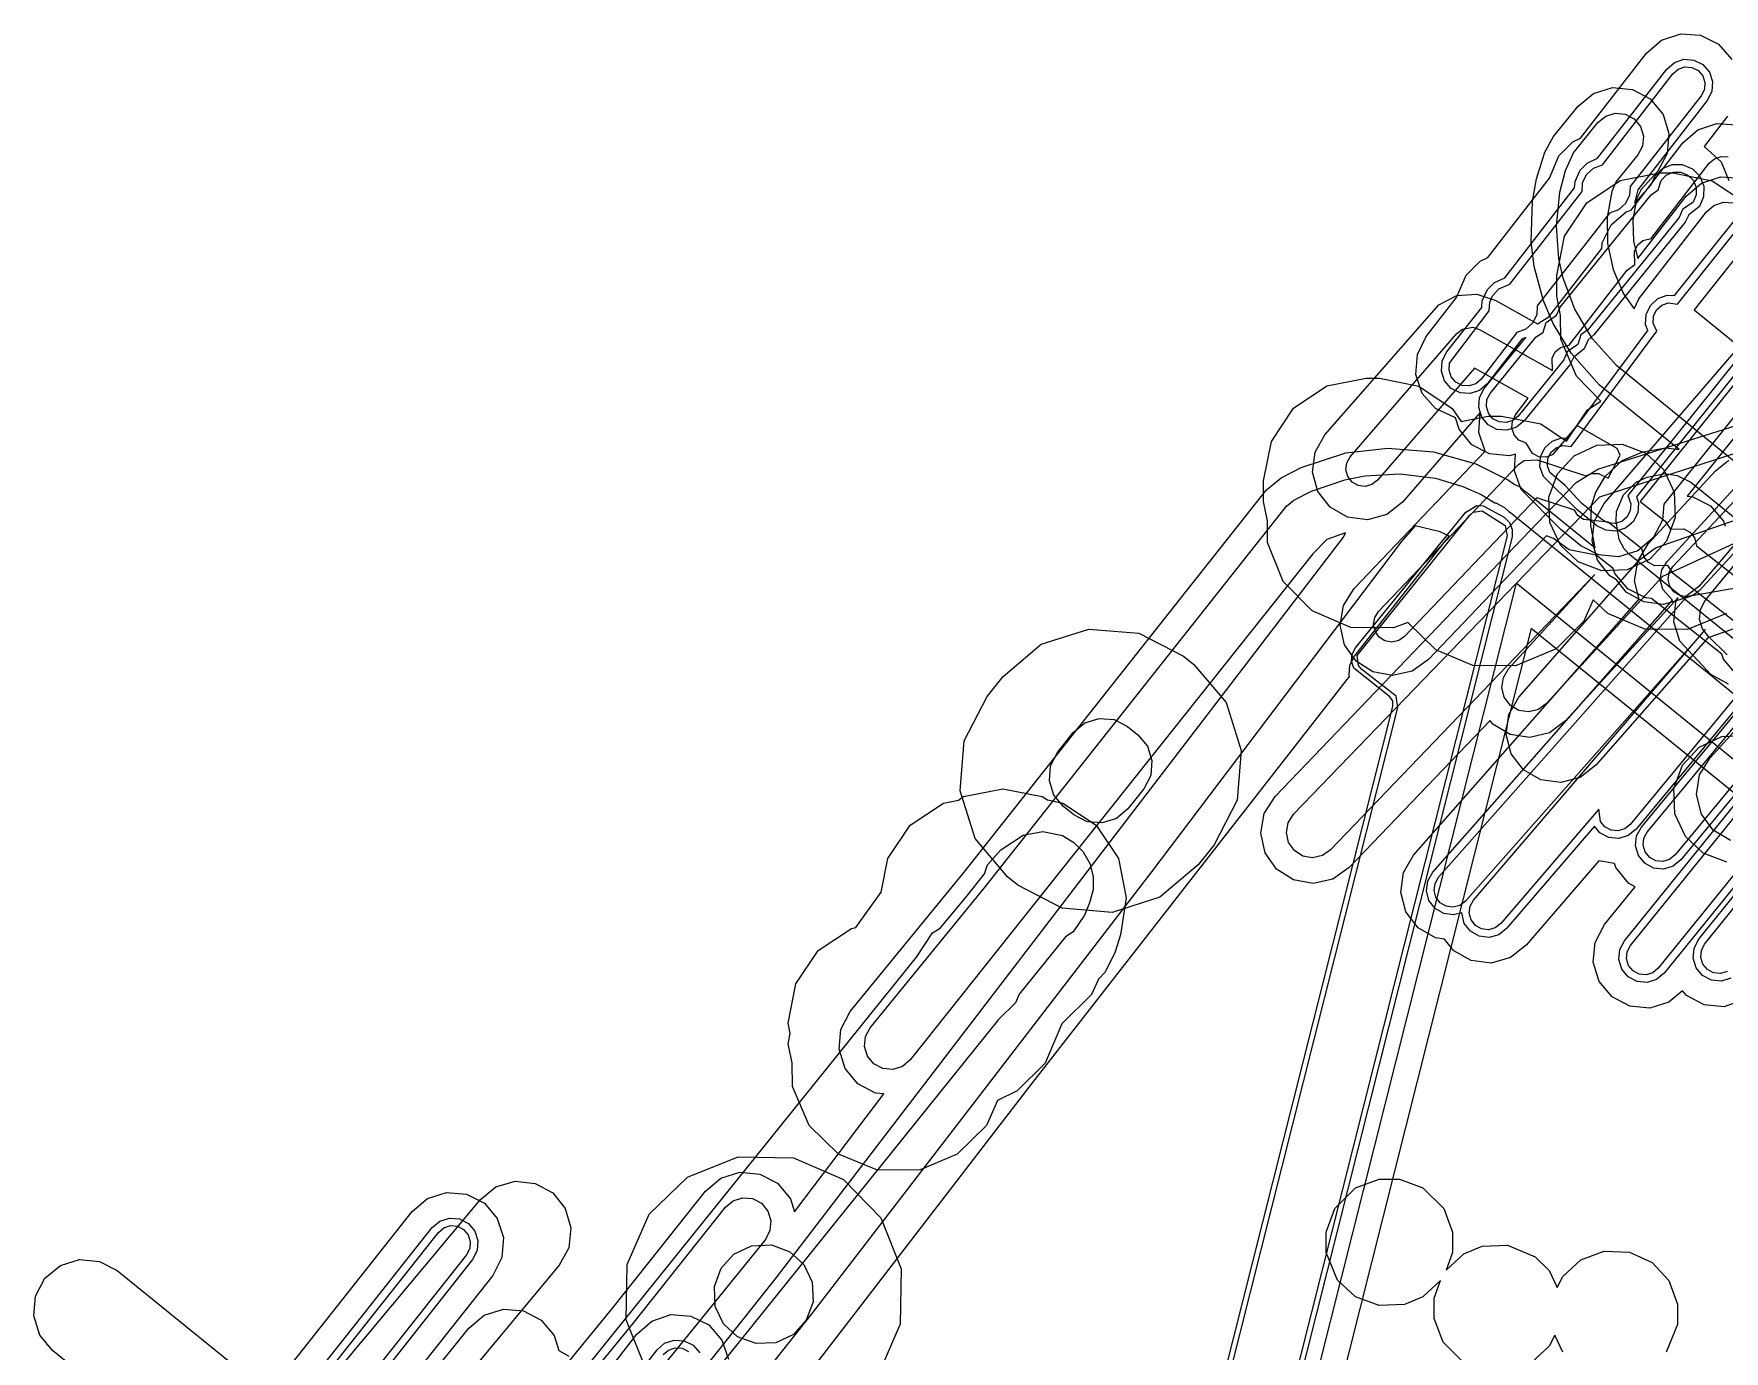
# Model space of a CAD drawing. Header units: metres. Extents: x -2677 to -840, y 169 to 1487.
# Drawn here: x -1923.2 to -1857.4, y 1433 to 1484.3 of the extents above; entities that cross this region are included whole.
import ezdxf

# ---------------------------------------------------------------- set-up
doc = ezdxf.new("R2010")
doc.units = ezdxf.units.M
doc.layers.add('AI_GREENING_EXCLUSIONS', color=1, linetype='Continuous')

msp = doc.modelspace()

# ---------------------------------------------------------------- linework, layer by layer
at = {"layer": 'AI_GREENING_EXCLUSIONS'}
for points in [[(-1855.291, 1471.544), (-1859.783, 1465.951), (-1859.837, 1465.327), (-1860.198, 1464.635), (-1860.796, 1464.134), (-1861.54, 1463.899), (-1862.318, 1463.968), (-1863.01, 1464.328), (-1863.789, 1464.954), (-1865.33, 1466.513), (-1865.593, 1467.247), (-1865.561, 1467.896), (-1865.786, 1467.826), (-1866.563, 1467.898), (-1867.253, 1468.261), (-1867.253, 1468.261), (-1867.752, 1468.861), (-1867.891, 1469.309), (-1868.676, 1469.665), (-1869.187, 1470.255), (-1869.433, 1470.995), (-1869.377, 1471.774), (-1869.028, 1472.471), (-1867.847, 1473.99), (-1867.477, 1474.862), (-1866.937, 1475.403), (-1866.635, 1475.549), (-1864.234, 1478.637), (-1863.864, 1479.51), (-1863.324, 1480.05), (-1863.021, 1480.197), (-1860.455, 1483.498), (-1859.865, 1484.009), (-1859.124, 1484.255), (-1858.346, 1484.199), (-1857.648, 1483.849), (-1857.138, 1483.259)], [(-1909.385, 1424.052), (-1900.704, 1434.663), (-1897.1, 1439.207), (-1896.501, 1439.707), (-1895.756, 1439.939), (-1894.979, 1439.869), (-1894.287, 1439.507), (-1893.787, 1438.908), (-1893.629, 1438.403), (-1890.156, 1442.989), (-1890.472, 1443.018), (-1891.163, 1443.38), (-1891.663, 1443.979), (-1891.896, 1444.724), (-1891.826, 1445.501), (-1891.464, 1446.192), (-1887.024, 1451.617), (-1875.246, 1466.5), (-1874.675, 1466.975), (-1873.897, 1467.367), (-1872.157, 1467.94), (-1870.525, 1468.13), (-1868.743, 1467.981), (-1867.1, 1467.51), (-1865.83, 1466.878), (-1865.609, 1466.73), (-1865.36, 1466.603), (-1865.234, 1466.478), (-1865.131, 1466.409), (-1862.458, 1464.24), (-1862.622, 1465.112), (-1862.591, 1465.892), (-1862.427, 1466.407), (-1862.066, 1467.023), (-1861.398, 1467.651), (-1860.598, 1467.977), (-1859.698, 1468.14), (-1859.182, 1468.076), (-1862.282, 1470.582), (-1863.384, 1471.822), (-1864.084, 1472.976), (-1864.465, 1473.864), (-1864.825, 1475.193), (-1864.944, 1476.162), (-1864.894, 1477.737), (-1864.733, 1478.611), (-1864.42, 1479.643), (-1864.079, 1480.257), (-1863.121, 1481.432), (-1862.52, 1481.93), (-1861.774, 1482.159), (-1860.997, 1482.086), (-1860.308, 1481.72), (-1859.81, 1481.119), (-1859.581, 1480.373), (-1859.655, 1479.596), (-1860.02, 1478.906), (-1860.665, 1478.193), (-1860.842, 1477.835), (-1860.985, 1477.005), (-1860.965, 1476.168), (-1860.799, 1475.512), (-1858.911, 1477.935), (-1858.32, 1478.445), (-1857.579, 1478.69), (-1856.801, 1478.633)], [(-1851.149, 1462.81), (-1861.629, 1471.339), (-1862.554, 1472.38), (-1863.247, 1473.539), (-1863.696, 1474.737), (-1863.865, 1475.501), (-1863.962, 1476.768), (-1863.827, 1478.092), (-1863.605, 1478.935), (-1863.605, 1478.935), (-1863.303, 1479.625), (-1862.346, 1480.801), (-1862.045, 1481.05), (-1861.672, 1481.164), (-1861.284, 1481.127), (-1860.939, 1480.945), (-1860.691, 1480.644), (-1860.576, 1480.271), (-1860.613, 1479.883), (-1860.795, 1479.538), (-1861.64, 1478.501), (-1861.81, 1478.12), (-1861.989, 1477.114), (-1861.973, 1476.091), (-1861.759, 1475.084), (-1861.356, 1474.136), (-1860.933, 1473.554), (-1860.756, 1473.941), (-1858.122, 1477.32), (-1857.827, 1477.575), (-1857.456, 1477.698), (-1857.067, 1477.669)], [(-1857.297, 1481.043), (-1858.207, 1479.872), (-1857.554, 1479.269), (-1857.252, 1478.546)], [(-1856.953, 1459.318), (-1857.46, 1459.911), (-1857.522, 1460.104), (-1860.26, 1462.279), (-1860.485, 1462.297), (-1861.18, 1462.651), (-1861.687, 1463.245), (-1861.749, 1463.438), (-1862.418, 1463.965), (-1863.467, 1464.167), (-1864.072, 1464.614), (-1864.354, 1464.706), (-1868.939, 1459.899), (-1868.939, 1459.899), (-1869.577, 1459.45), (-1870.339, 1459.279), (-1871.108, 1459.414), (-1871.766, 1459.832), (-1872.215, 1460.47), (-1872.386, 1461.231), (-1872.252, 1462), (-1871.834, 1462.659), (-1866.738, 1468.002), (-1866.986, 1468.737), (-1866.934, 1469.509), (-1869.951, 1466.026), (-1870.567, 1465.547), (-1871.32, 1465.34), (-1872.094, 1465.437), (-1872.772, 1465.823), (-1873.251, 1466.44), (-1873.458, 1467.192), (-1873.361, 1467.966), (-1872.975, 1468.645), (-1868.539, 1473.709), (-1867.843, 1474.062), (-1867.065, 1474.121), (-1866.323, 1473.878), (-1864.694, 1472.961), (-1864.255, 1473.242), (-1862.195, 1475.894), (-1862.18, 1476.119), (-1861.834, 1476.818), (-1861.246, 1477.331), (-1861.054, 1477.396), (-1859.042, 1480.006), (-1858.454, 1480.52), (-1857.715, 1480.769), (-1856.936, 1480.716)], [(-1856.404, 1460.878), (-1859.414, 1463.252), (-1859.622, 1463.554), (-1860.132, 1463.548), (-1860.375, 1463.672), (-1860.552, 1463.88), (-1860.631, 1464.211), (-1861.943, 1465.244), (-1862.914, 1465.343), (-1863.133, 1465.505), (-1863.133, 1465.505), (-1863.259, 1465.715), (-1864.728, 1466.198), (-1869.88, 1460.796), (-1870.103, 1460.639), (-1870.37, 1460.579), (-1870.639, 1460.626), (-1870.869, 1460.772), (-1871.026, 1460.996), (-1871.086, 1461.262), (-1871.039, 1461.531), (-1870.893, 1461.762), (-1865.436, 1467.485), (-1865.212, 1467.642), (-1864.71, 1467.666), (-1862.822, 1467.044), (-1862.596, 1467.138), (-1862.323, 1467.138), (-1861.948, 1466.952), (-1861.486, 1467.857), (-1861.597, 1468.117), (-1863.166, 1469.001), (-1864.114, 1467.859), (-1864.373, 1467.772), (-1864.645, 1467.79), (-1864.89, 1467.911), (-1865.136, 1468.315), (-1865.43, 1468.439), (-1865.61, 1468.645), (-1865.697, 1468.904), (-1865.679, 1469.176), (-1865.557, 1469.421), (-1865.059, 1470.067), (-1867.15, 1471.245), (-1870.934, 1466.877), (-1871.15, 1466.709), (-1871.413, 1466.637), (-1871.684, 1466.671), (-1871.921, 1466.806), (-1872.089, 1467.022), (-1872.161, 1467.285), (-1872.127, 1467.556), (-1871.992, 1467.793), (-1867.834, 1472.594), (-1867.618, 1472.761), (-1867.221, 1472.83), (-1866.961, 1472.745), (-1864.118, 1471.144), (-1864.126, 1471.625), (-1864.005, 1471.87), (-1863.799, 1472.05), (-1863.468, 1472.132), (-1861.213, 1475.058), (-1860.913, 1475.27), (-1860.925, 1475.78), (-1860.804, 1476.024), (-1860.598, 1476.204), (-1860.267, 1476.286), (-1858.012, 1479.213), (-1857.807, 1479.392), (-1857.548, 1479.48), (-1857.275, 1479.461)], [(-1857.338, 1461.684), (-1858.86, 1461.064), (-1860.521, 1461.08), (-1861.966, 1461.684), (-1862.526, 1462.224), (-1862.889, 1461.396), (-1863.97, 1460.315), (-1865.555, 1459.652), (-1867.216, 1459.668), (-1868.661, 1460.272), (-1869.752, 1461.343), (-1870.305, 1461.128), (-1871.966, 1461.144), (-1873.475, 1461.791), (-1874.598, 1462.935), (-1875.218, 1464.457), (-1875.218, 1465.3), (-1875.367, 1466.05), (-1875.367, 1466.852), (-1875.063, 1468.383), (-1874.195, 1469.68), (-1874.195, 1469.68), (-1872.898, 1470.548), (-1871.367, 1470.852), (-1870.845, 1470.847), (-1869.314, 1470.543), (-1868.017, 1469.675), (-1867.676, 1469.166), (-1866.617, 1469.376), (-1866.095, 1469.371), (-1864.564, 1469.067), (-1863.564, 1468.399), (-1862.75, 1469.616), (-1862.235, 1469.961), (-1863.182, 1470.929), (-1863.786, 1472.374), (-1863.802, 1473.294), (-1863.951, 1474.044), (-1863.951, 1474.846), (-1863.647, 1476.377), (-1862.779, 1477.674), (-1861.482, 1478.542), (-1859.951, 1478.846), (-1859.429, 1478.841), (-1857.898, 1478.537), (-1856.601, 1477.669)], [(-1855.795, 1472.514), (-1860.838, 1466.234), (-1860.763, 1465.996), (-1860.797, 1465.608), (-1860.978, 1465.261), (-1861.277, 1465.011), (-1861.649, 1464.894), (-1862.037, 1464.928), (-1862.384, 1465.108), (-1863.163, 1465.734), (-1864.472, 1467.027), (-1864.604, 1467.394), (-1864.585, 1467.784), (-1864.418, 1468.137), (-1864.129, 1468.399), (-1863.761, 1468.53), (-1863.513, 1468.518), (-1860.407, 1472.706), (-1860.491, 1472.941), (-1860.472, 1473.331), (-1860.305, 1473.683), (-1860.016, 1473.945), (-1859.648, 1474.077), (-1859.362, 1474.063), (-1855.557, 1478.817)], [(-1855.913, 1472.846), (-1861.188, 1466.277), (-1861.061, 1465.964), (-1861.085, 1465.692), (-1861.212, 1465.449), (-1861.421, 1465.274), (-1861.681, 1465.192), (-1861.953, 1465.216), (-1862.196, 1465.342), (-1862.975, 1465.968), (-1863.622, 1466.675), (-1864.215, 1467.181), (-1864.307, 1467.438), (-1864.294, 1467.711), (-1864.177, 1467.958), (-1863.974, 1468.141), (-1863.717, 1468.233), (-1863.382, 1468.19), (-1860.056, 1472.677), (-1860.194, 1472.985), (-1860.181, 1473.258), (-1860.064, 1473.505), (-1859.862, 1473.688), (-1859.604, 1473.78), (-1859.247, 1473.727), (-1859.247, 1473.727), (-1855.322, 1478.63)], [(-1856.544, 1476.091), (-1858.601, 1473.506), (-1849.875, 1466.425)], [(-1855.5, 1472.54), (-1860.696, 1466.045), (-1859.725, 1465.28), (-1859.516, 1464.977), (-1859.007, 1464.983), (-1858.764, 1464.859), (-1858.586, 1464.652), (-1858.508, 1464.32), (-1855.498, 1461.946)], [(-1853.438, 1468.607), (-1858.423, 1462.735), (-1859.038, 1462.255), (-1859.79, 1462.045), (-1860.564, 1462.14), (-1861.244, 1462.524), (-1861.62, 1463.005), (-1861.887, 1463.156), (-1862.368, 1463.77), (-1862.577, 1464.522), (-1862.483, 1465.297), (-1862.099, 1465.976), (-1856.961, 1471.935)], [(-1854.876, 1471.24), (-1858.866, 1466.251), (-1858.654, 1466.234), (-1857.959, 1465.88), (-1857.452, 1465.287), (-1857.389, 1465.093)], [(-1857.265, 1458.939), (-1857.953, 1459.309), (-1859.162, 1460.616), (-1859.387, 1461.364), (-1859.309, 1462.14), (-1859.217, 1462.311), (-1863.61, 1457.509), (-1864.238, 1457.046), (-1864.996, 1456.859), (-1865.767, 1456.976), (-1866.435, 1457.38), (-1866.539, 1457.521), (-1872.032, 1451.795), (-1872.671, 1451.348), (-1873.433, 1451.18), (-1874.202, 1451.317), (-1874.86, 1451.737), (-1875.306, 1452.376), (-1875.475, 1453.138), (-1875.338, 1453.907), (-1874.918, 1454.564), (-1863.196, 1466.784), (-1862.355, 1467.306), (-1854.207, 1469.883)], [(-1857.316, 1460.08), (-1858.032, 1460.783), (-1858.279, 1461.086), (-1858.392, 1461.459), (-1858.352, 1461.847), (-1858.168, 1462.191), (-1855.911, 1464.927), (-1859.834, 1463.128), (-1864.348, 1458.183), (-1864.663, 1457.952), (-1865.041, 1457.858), (-1865.427, 1457.917), (-1865.761, 1458.118), (-1865.992, 1458.433), (-1866.086, 1458.812), (-1866.027, 1459.197), (-1865.825, 1459.531), (-1862.468, 1463.209), (-1872.753, 1452.487), (-1873.073, 1452.264), (-1873.454, 1452.18), (-1873.838, 1452.248), (-1874.167, 1452.458), (-1874.391, 1452.778), (-1874.475, 1453.159), (-1874.407, 1453.543), (-1874.197, 1453.872), (-1862.271, 1466.234), (-1853.426, 1469.081)], [(-1903.361, 1424.466), (-1894.329, 1435.839), (-1872.248, 1464.666), (-1872.171, 1464.824), (-1872.903, 1464.57), (-1873.452, 1464.018), (-1889.129, 1444.308), (-1889.428, 1444.058), (-1889.801, 1443.942), (-1890.189, 1443.977), (-1890.535, 1444.158), (-1890.785, 1444.458), (-1890.901, 1444.83), (-1890.866, 1445.219), (-1890.685, 1445.564), (-1886.243, 1450.991), (-1874.476, 1465.863), (-1874.19, 1466.1), (-1873.501, 1466.448), (-1872.204, 1466.898), (-1871.425, 1467.051), (-1870.047, 1467.124), (-1868.674, 1466.952), (-1867.606, 1466.63), (-1866.888, 1466.32), (-1866.362, 1465.998), (-1866.327, 1465.995), (-1865.98, 1465.818), (-1865.816, 1465.664), (-1865.75, 1465.624), (-1851.676, 1454.205)], [(-1856.61, 1446.681), (-1857.434, 1446.383), (-1858.212, 1446.453), (-1858.903, 1446.816), (-1859.057, 1447.001), (-1859.585, 1446.562), (-1860.33, 1446.331), (-1861.107, 1446.403), (-1861.798, 1446.766), (-1862.296, 1447.366), (-1862.528, 1448.111), (-1862.456, 1448.888), (-1862.093, 1449.579), (-1860.898, 1451.054), (-1861.159, 1451.195), (-1861.651, 1451.8), (-1861.699, 1451.961), (-1862.317, 1452.067), (-1865.141, 1448.775), (-1865.755, 1448.293), (-1866.507, 1448.083), (-1867.281, 1448.176), (-1867.961, 1448.559), (-1868.32, 1449.016), (-1868.676, 1449.064), (-1869.351, 1449.456), (-1869.824, 1450.076), (-1870.024, 1450.83), (-1869.92, 1451.604), (-1869.528, 1452.278), (-1860.742, 1462.242), (-1860.916, 1462.958), (-1860.796, 1463.729), (-1860.39, 1464.395), (-1857.771, 1467.244), (-1857.243, 1467.654)], [(-1855.82, 1461.516), (-1858.068, 1460.737), (-1862.423, 1455.785), (-1863.042, 1455.31), (-1863.796, 1455.109), (-1864.57, 1455.212), (-1865.245, 1455.603), (-1865.72, 1456.223), (-1865.921, 1456.977), (-1865.818, 1457.751), (-1865.427, 1458.426), (-1860.724, 1463.775), (-1860.104, 1464.249), (-1850.23, 1467.686)], [(-1852.163, 1456.73), (-1861.11, 1463.968), (-1861.325, 1464.21), (-1861.521, 1464.573), (-1861.634, 1465.269), (-1861.619, 1465.659), (-1861.351, 1466.305), (-1860.863, 1466.806), (-1860.427, 1466.992), (-1859.74, 1467.14), (-1859.74, 1467.14), (-1859.262, 1467.066), (-1858.725, 1466.804), (-1850.914, 1460.469)], [(-1856.307, 1458.795), (-1860.86, 1453.288), (-1861.163, 1453.042), (-1861.537, 1452.93), (-1861.925, 1452.97), (-1862.268, 1453.155), (-1862.479, 1453.414), (-1865.9, 1449.426), (-1866.207, 1449.185), (-1866.583, 1449.08), (-1866.97, 1449.127), (-1867.31, 1449.318), (-1867.551, 1449.625), (-1867.652, 1450.041), (-1867.965, 1449.958), (-1868.352, 1450.01), (-1868.689, 1450.206), (-1868.926, 1450.516), (-1869.026, 1450.893), (-1868.974, 1451.28), (-1868.778, 1451.617), (-1859.438, 1462.21), (-1859.825, 1462.621), (-1859.917, 1463), (-1859.857, 1463.385), (-1859.654, 1463.719), (-1857.035, 1466.568)], [(-1855.864, 1465.33), (-1858.403, 1462.568), (-1858.623, 1462.407), (-1858.888, 1462.343), (-1859.158, 1462.384), (-1859.392, 1462.527), (-1859.553, 1462.747), (-1859.617, 1463.012), (-1859.575, 1463.282), (-1859.433, 1463.516), (-1856.63, 1466.508)], [(-1885.869, 1396.459), (-1870.331, 1458.065), (-1870.332, 1458.283), (-1870.461, 1458.452), (-1871.848, 1459.562), (-1871.937, 1459.828), (-1871.915, 1460.107), (-1871.786, 1460.355), (-1867.49, 1465.638), (-1867.063, 1465.887), (-1866.812, 1465.884), (-1866.001, 1465.434), (-1865.79, 1465.231), (-1865.681, 1464.96), (-1865.691, 1464.668), (-1883.32, 1394.708)], [(-1885.679, 1396.395), (-1870.133, 1458.03), (-1870.206, 1458.474), (-1871.543, 1459.513), (-1871.675, 1459.662), (-1871.723, 1460.051), (-1867.335, 1465.512), (-1867.199, 1465.629), (-1866.85, 1465.687), (-1865.956, 1465.119), (-1865.885, 1464.717), (-1883.518, 1394.743)], [(-1896.847, 1427.203), (-1884.493, 1443.244), (-1872.015, 1459.239), (-1872.031, 1459.288), (-1872.001, 1459.679), (-1871.824, 1460.028), (-1868.136, 1464.7), (-1868.492, 1464.873), (-1869.464, 1465.102), (-1870.003, 1464.477), (-1879.731, 1451.631), (-1892.952, 1434.435), (-1902.21, 1422.779)], [(-1856.343, 1459.222), (-1861.092, 1453.48), (-1861.303, 1453.307), (-1861.565, 1453.229), (-1861.837, 1453.256), (-1862.077, 1453.386), (-1862.25, 1453.598), (-1862.306, 1454.078), (-1866.128, 1449.621), (-1866.343, 1449.453), (-1866.606, 1449.379), (-1866.877, 1449.412), (-1867.115, 1449.546), (-1867.115, 1449.546), (-1867.284, 1449.761), (-1867.357, 1450.024), (-1867.325, 1450.295), (-1867.191, 1450.533), (-1858.159, 1461.063), (-1867.503, 1450.493), (-1867.72, 1450.327), (-1867.984, 1450.257), (-1868.255, 1450.293), (-1868.491, 1450.431), (-1868.657, 1450.648), (-1868.727, 1450.912), (-1868.69, 1451.182), (-1868.553, 1451.419), (-1858.926, 1462.295), (-1858.671, 1462.394), (-1851.511, 1463.654)], [(-1852.936, 1452.652), (-1865.526, 1462.867), (-1882.126, 1396.993)], [(-1853.566, 1451.876), (-1864.94, 1461.103), (-1880.052, 1401.13)], [(-1857.311, 1447.757), (-1857.572, 1447.676), (-1857.844, 1447.7), (-1858.086, 1447.827), (-1858.261, 1448.037), (-1858.342, 1448.298), (-1858.318, 1448.57), (-1858.191, 1448.812), (-1849.178, 1459.974)], [(-1854.712, 1457.415), (-1859.113, 1452.098), (-1859.416, 1451.852), (-1859.79, 1451.74), (-1860.178, 1451.78), (-1860.521, 1451.965), (-1860.767, 1452.268), (-1860.879, 1452.642), (-1860.839, 1453.03), (-1860.654, 1453.373), (-1856.209, 1458.742)], [(-1854.742, 1457.849), (-1859.344, 1452.289), (-1859.556, 1452.117), (-1859.818, 1452.039), (-1860.09, 1452.066), (-1860.33, 1452.196), (-1860.502, 1452.408), (-1860.58, 1452.67), (-1860.553, 1452.942), (-1860.423, 1453.182), (-1855.705, 1458.881)], [(-1857.186, 1452.846), (-1857.854, 1453.25), (-1858.316, 1453.879), (-1858.502, 1454.637), (-1858.385, 1455.408), (-1857.981, 1456.076), (-1855.649, 1458.627)], [(-1852.628, 1456.496), (-1859.762, 1447.691), (-1860.062, 1447.441), (-1860.434, 1447.326), (-1860.823, 1447.361), (-1861.168, 1447.543), (-1861.418, 1447.843), (-1861.533, 1448.216), (-1861.497, 1448.604), (-1861.316, 1448.95), (-1854.523, 1457.334)], [(-1852.848, 1456.702), (-1859.995, 1447.879), (-1860.205, 1447.705), (-1860.466, 1447.624), (-1860.738, 1447.649), (-1860.979, 1447.776), (-1861.154, 1447.986), (-1861.235, 1448.247), (-1861.21, 1448.519), (-1861.083, 1448.761), (-1853.905, 1457.622)], [(-1857.168, 1447.494), (-1857.54, 1447.377), (-1857.929, 1447.413), (-1858.274, 1447.594), (-1858.524, 1447.893), (-1858.641, 1448.266), (-1858.605, 1448.654), (-1858.424, 1449), (-1851.633, 1457.41)], [(-1857.326, 1452.015), (-1858.243, 1452.356), (-1858.942, 1453.003), (-1859.351, 1453.885), (-1859.39, 1454.871), (-1859.049, 1455.788), (-1859.049, 1455.788), (-1858.402, 1456.487), (-1857.52, 1456.896), (-1856.534, 1456.935)], [(-1908.616, 1423.782), (-1888.875, 1448.307), (-1888.258, 1449.264), (-1887.959, 1449.445), (-1886.969, 1450.619), (-1886.237, 1451.558), (-1886.118, 1451.901), (-1885.599, 1452.484), (-1884.732, 1453.054), (-1883.965, 1453.201), (-1883.201, 1453.043), (-1882.75, 1452.778), (-1882.384, 1452.407), (-1882.126, 1451.953), (-1881.995, 1451.447), (-1881.999, 1450.926), (-1882.137, 1450.422), (-1882.339, 1449.947), (-1882.777, 1449.301), (-1883.081, 1449.1), (-1884.887, 1446.875), (-1885.019, 1446.537), (-1885.69, 1445.884), (-1907.704, 1418.536)], [(-1908.616, 1423.782), (-1888.875, 1448.307), (-1888.258, 1449.264), (-1887.959, 1449.445), (-1886.969, 1450.619), (-1886.237, 1451.558), (-1886.118, 1451.901), (-1885.599, 1452.484), (-1884.732, 1453.054), (-1883.965, 1453.201), (-1883.201, 1453.043), (-1882.75, 1452.778), (-1882.384, 1452.407), (-1882.126, 1451.953), (-1881.995, 1451.447), (-1881.999, 1450.926), (-1882.137, 1450.422), (-1882.339, 1449.947), (-1882.777, 1449.301), (-1883.081, 1449.1), (-1884.887, 1446.875), (-1885.019, 1446.537), (-1885.69, 1445.884), (-1907.704, 1418.536)], [(-1911.498, 1432.122), (-1905.862, 1438.878), (-1905.255, 1439.368), (-1904.506, 1439.588), (-1903.73, 1439.505), (-1903.045, 1439.132), (-1902.555, 1438.525), (-1902.334, 1437.776), (-1902.417, 1437), (-1902.791, 1436.315), (-1908.302, 1429.709)], [(-1867.572, 1432.519), (-1868.378, 1433.325), (-1868.719, 1434.242), (-1868.719, 1435.034), (-1868.473, 1435.723), (-1869.158, 1435.09), (-1869.881, 1434.788), (-1870.867, 1434.749), (-1871.784, 1435.09), (-1872.483, 1435.737), (-1872.931, 1436.813), (-1872.931, 1437.605), (-1872.59, 1438.522), (-1871.784, 1439.328), (-1870.867, 1439.669), (-1870.075, 1439.669), (-1869.158, 1439.328), (-1868.352, 1438.522), (-1868.011, 1437.605), (-1868.011, 1436.813), (-1868.011, 1436.813), (-1868.257, 1436.124), (-1867.572, 1436.757), (-1866.849, 1437.059), (-1865.863, 1437.098), (-1864.787, 1436.65), (-1864.247, 1436.11), (-1863.934, 1435.458), (-1863.715, 1435.884), (-1863.016, 1436.531), (-1862.099, 1436.872), (-1861.113, 1436.833), (-1860.231, 1436.424), (-1859.584, 1435.725), (-1859.243, 1434.808), (-1859.243, 1434.016), (-1859.691, 1432.94)], [(-1914.059, 1431.402), (-1908.516, 1438.405), (-1907.922, 1438.91), (-1907.179, 1439.15), (-1906.401, 1439.087), (-1905.707, 1438.732), (-1905.201, 1438.137), (-1904.961, 1437.395), (-1905.024, 1436.617), (-1905.38, 1435.922), (-1910.37, 1429.618)], [(-1908.606, 1423.425), (-1899.927, 1434.033), (-1896.322, 1438.579), (-1896.022, 1438.829), (-1895.65, 1438.945), (-1895.261, 1438.91), (-1894.915, 1438.729), (-1894.665, 1438.429), (-1894.549, 1438.057), (-1894.584, 1437.668), (-1894.765, 1437.323), (-1904.755, 1424.992)], [(-1913.275, 1430.782), (-1907.732, 1437.784), (-1907.435, 1438.037), (-1907.064, 1438.157), (-1906.675, 1438.125), (-1906.327, 1437.948), (-1906.075, 1437.65), (-1905.955, 1437.279), (-1905.986, 1436.89), (-1906.164, 1436.543), (-1911.43, 1429.89)], [(-1913.04, 1430.595), (-1907.497, 1437.598), (-1907.289, 1437.775), (-1907.029, 1437.859), (-1906.757, 1437.837), (-1906.514, 1437.712), (-1906.337, 1437.504), (-1906.253, 1437.244), (-1906.275, 1436.972), (-1906.399, 1436.729), (-1911.749, 1429.971)], [(-1901.905, 1416.317), (-1922.519, 1432.998), (-1923.018, 1433.598), (-1923.25, 1434.343), (-1923.178, 1435.12), (-1922.815, 1435.811), (-1922.216, 1436.31), (-1921.47, 1436.541), (-1920.693, 1436.47), (-1920.002, 1436.107), (-1912.799, 1430.278)], [(-1911.25, 1427.713), (-1906.306, 1433.875), (-1905.708, 1434.377), (-1904.964, 1434.611), (-1904.187, 1434.544), (-1903.495, 1434.183), (-1902.993, 1433.586), (-1902.806, 1432.994), (-1902.412, 1432.785)], [(-1904.894, 1427.01), (-1899.772, 1433.634), (-1899.184, 1434.147), (-1898.444, 1434.395), (-1897.665, 1434.341), (-1896.967, 1433.993), (-1896.454, 1433.404), (-1896.206, 1432.664)], [(-1863.715, 1432.94), (-1864.028, 1433.592), (-1864.247, 1433.166), (-1864.946, 1432.519)], [(-1904.531, 1425.825), (-1898.981, 1433.022), (-1898.687, 1433.279), (-1898.317, 1433.403), (-1897.928, 1433.376), (-1897.578, 1433.202), (-1897.322, 1432.908)], [(-1898.744, 1432.839), (-1898.538, 1433.018), (-1898.279, 1433.105), (-1898.006, 1433.086), (-1897.762, 1432.965)]]:
    msp.add_lwpolyline(points, dxfattribs=at)
for points in [[(-1862.5, 1472.54), (-1862.732, 1472.347), (-1862.885, 1471.993), (-1863.294, 1471.66), (-1863.444, 1471.375), (-1865.217, 1469.186), (-1865.517, 1468.936), (-1865.89, 1468.821), (-1866.279, 1468.856), (-1866.624, 1469.038), (-1866.873, 1469.338), (-1866.989, 1469.711), (-1866.953, 1470.099), (-1866.771, 1470.445), (-1865.159, 1472.436), (-1865.307, 1472.374), (-1866.659, 1470.63), (-1866.954, 1470.375), (-1867.325, 1470.251), (-1867.714, 1470.279), (-1868.063, 1470.454), (-1868.318, 1470.749), (-1868.441, 1471.12), (-1868.413, 1471.509), (-1868.238, 1471.858), (-1866.872, 1473.606), (-1866.853, 1473.863), (-1866.648, 1474.303), (-1866.378, 1474.573), (-1865.977, 1474.761), (-1863.259, 1478.254), (-1863.239, 1478.51), (-1863.035, 1478.951), (-1862.765, 1479.221), (-1862.364, 1479.409), (-1859.665, 1482.884), (-1859.37, 1483.139), (-1859, 1483.262), (-1858.611, 1483.234), (-1858.262, 1483.06), (-1858.007, 1482.765), (-1857.884, 1482.394), (-1857.912, 1482.005), (-1858.087, 1481.656), (-1860.799, 1478.176), (-1860.927, 1477.66), (-1860.275, 1478.371), (-1860.123, 1478.725), (-1859.837, 1479.006), (-1859.456, 1479.161), (-1859.06, 1479.161), (-1858.664, 1478.996), (-1858.383, 1478.71), (-1858.228, 1478.329), (-1858.232, 1477.914), (-1858.394, 1477.537), (-1858.803, 1477.204), (-1858.953, 1476.919), (-1862.5, 1472.54)], [(-1859.429, 1482.7), (-1859.222, 1482.879), (-1858.963, 1482.965), (-1858.691, 1482.945), (-1858.446, 1482.823), (-1858.268, 1482.616), (-1858.181, 1482.357), (-1858.201, 1482.085), (-1858.323, 1481.841), (-1861.093, 1478.311), (-1861.112, 1477.979), (-1861.272, 1477.647), (-1861.54, 1477.404), (-1861.894, 1477.279), (-1864.706, 1473.663), (-1864.726, 1473.332), (-1864.885, 1472.999), (-1865.154, 1472.757), (-1865.507, 1472.631), (-1866.896, 1470.814), (-1867.103, 1470.635), (-1867.362, 1470.549), (-1867.634, 1470.569), (-1867.878, 1470.691), (-1868.057, 1470.898), (-1868.143, 1471.157), (-1868.124, 1471.429), (-1866.578, 1473.472), (-1866.559, 1473.803), (-1866.453, 1474.056), (-1866.21, 1474.325), (-1865.777, 1474.504), (-1862.965, 1478.119), (-1862.945, 1478.451), (-1862.786, 1478.783), (-1862.518, 1479.026), (-1862.164, 1479.151), (-1859.429, 1482.7)], [(-1858.522, 1477.993), (-1858.643, 1477.704), (-1859.053, 1477.419), (-1859.186, 1477.108), (-1862.733, 1472.729), (-1863.013, 1472.533), (-1863.133, 1472.16), (-1863.544, 1471.875), (-1863.677, 1471.564), (-1865.45, 1469.375), (-1865.66, 1469.2), (-1865.921, 1469.119), (-1866.193, 1469.144), (-1866.435, 1469.271), (-1866.61, 1469.481), (-1866.691, 1469.742), (-1866.666, 1470.014), (-1866.538, 1470.256), (-1864.765, 1472.445), (-1864.485, 1472.641), (-1864.365, 1473.014), (-1863.954, 1473.299), (-1863.821, 1473.611), (-1860.274, 1477.989), (-1859.995, 1478.185), (-1859.885, 1478.542), (-1859.685, 1478.747), (-1859.416, 1478.863), (-1859.12, 1478.867), (-1858.848, 1478.758), (-1858.643, 1478.558), (-1858.526, 1478.289), (-1858.522, 1477.993)], [(-1859.376, 1466.406), (-1859.337, 1465.42), (-1859.678, 1464.503), (-1860.325, 1463.804), (-1861.207, 1463.395), (-1862.193, 1463.356), (-1863.11, 1463.697), (-1863.809, 1464.344), (-1864.218, 1465.226), (-1864.257, 1466.212), (-1863.916, 1467.129), (-1863.269, 1467.828), (-1862.387, 1468.237), (-1861.401, 1468.276), (-1860.484, 1467.935), (-1859.785, 1467.288), (-1859.376, 1466.406)], [(-1876.397, 1454.418), (-1877.29, 1452.685), (-1877.906, 1451.911), (-1879.402, 1450.647), (-1881.261, 1450.056), (-1883.205, 1450.221), (-1884.932, 1451.113), (-1885.335, 1451.435), (-1886.593, 1452.926), (-1887.184, 1454.785), (-1887.019, 1456.729), (-1886.13, 1458.453), (-1885.511, 1459.231), (-1884.024, 1460.489), (-1882.163, 1461.084), (-1880.219, 1460.921), (-1878.489, 1460.031), (-1878.087, 1459.71), (-1876.827, 1458.22), (-1876.234, 1456.362), (-1876.397, 1454.418)], [(-1880.646, 1454.089), (-1881.091, 1453.713), (-1881.649, 1453.535), (-1882.232, 1453.583), (-1882.752, 1453.851), (-1883.151, 1454.17), (-1883.527, 1454.614), (-1883.705, 1455.171), (-1883.657, 1455.755), (-1883.389, 1456.275), (-1882.773, 1457.051), (-1882.327, 1457.428), (-1881.769, 1457.606), (-1881.187, 1457.558), (-1880.667, 1457.29), (-1880.267, 1456.972), (-1879.89, 1456.526), (-1879.712, 1455.968), (-1879.76, 1455.385), (-1880.028, 1454.865), (-1880.646, 1454.089)], [(-1890.255, 1450.844), (-1889.996, 1452.146), (-1889.129, 1453.444), (-1887.832, 1454.311), (-1887.249, 1454.427), (-1887.044, 1454.564), (-1885.513, 1454.869), (-1883.982, 1454.564), (-1883.783, 1454.431), (-1883.18, 1454.311), (-1881.882, 1453.444), (-1881.015, 1452.146), (-1880.711, 1450.616), (-1880.932, 1449.174), (-1881.144, 1448.52), (-1881.536, 1447.73), (-1881.789, 1447.459), (-1882.059, 1446.852), (-1883.224, 1445.72), (-1883.876, 1444.19), (-1884.956, 1443.11), (-1885.729, 1442.727), (-1886.149, 1441.762), (-1887.293, 1440.639), (-1888.737, 1440.035), (-1890.398, 1440.019), (-1891.921, 1440.639), (-1893.065, 1441.762), (-1893.712, 1443.27), (-1893.727, 1444.191), (-1893.877, 1444.941), (-1893.797, 1445.339), (-1893.877, 1445.738), (-1893.572, 1447.268), (-1892.705, 1448.566), (-1891.407, 1449.433), (-1891.242, 1449.466), (-1890.255, 1450.844)], [(-1890.269, 1438.158), (-1889.478, 1436.177), (-1889.513, 1434.023), (-1890.365, 1432.075), (-1891.859, 1430.628), (-1893.84, 1429.837), (-1895.994, 1429.872), (-1897.942, 1430.724), (-1899.389, 1432.218), (-1900.18, 1434.199), (-1900.145, 1436.353), (-1899.293, 1438.301), (-1897.799, 1439.748), (-1895.818, 1440.539), (-1893.664, 1440.504), (-1891.716, 1439.652), (-1890.269, 1438.158)], [(-1893.267, 1436.345), (-1892.944, 1435.66), (-1892.909, 1434.891), (-1893.171, 1434.174), (-1893.672, 1433.626), (-1894.357, 1433.303), (-1895.126, 1433.268), (-1895.843, 1433.53), (-1896.391, 1434.031), (-1896.714, 1434.716), (-1896.749, 1435.485), (-1896.487, 1436.202), (-1895.986, 1436.75), (-1895.301, 1437.073), (-1894.532, 1437.108), (-1893.815, 1436.846), (-1893.267, 1436.345)]]:
    msp.add_lwpolyline(points, close=True, dxfattribs=at)

doc.saveas('drawing.dxf')
